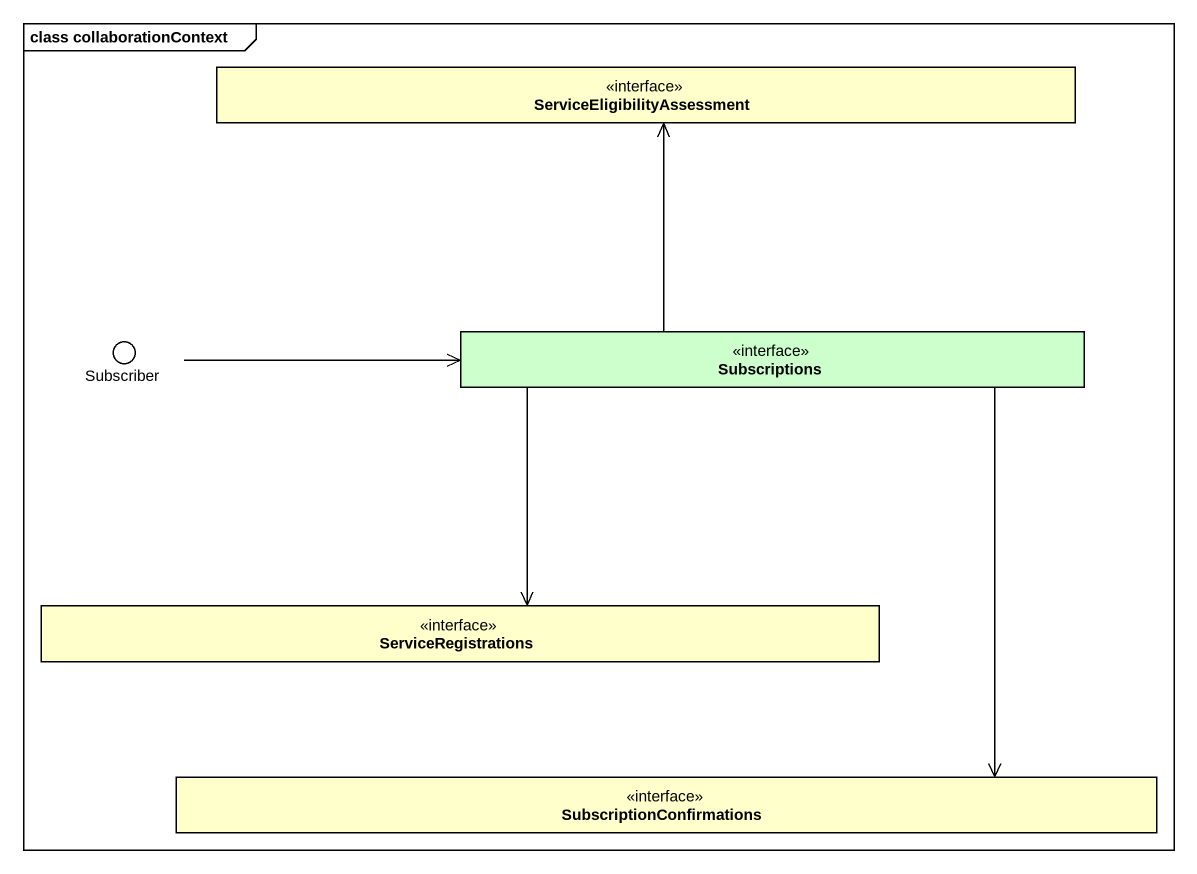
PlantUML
@startuml
mainframe class collaborationContext
allowmixing
hide circle
hide empty members
interface ServiceEligibilityAssessment
() Subscriber #FFCCCC
interface Subscriptions #CCFFCC
interface ServiceRegistrations
interface SubscriptionConfirmations
Subscriber -right-> Subscriptions
Subscriptions -up-> ServiceEligibilityAssessment
Subscriptions --> ServiceRegistrations
Subscriptions --> SubscriptionConfirmations
@enduml
